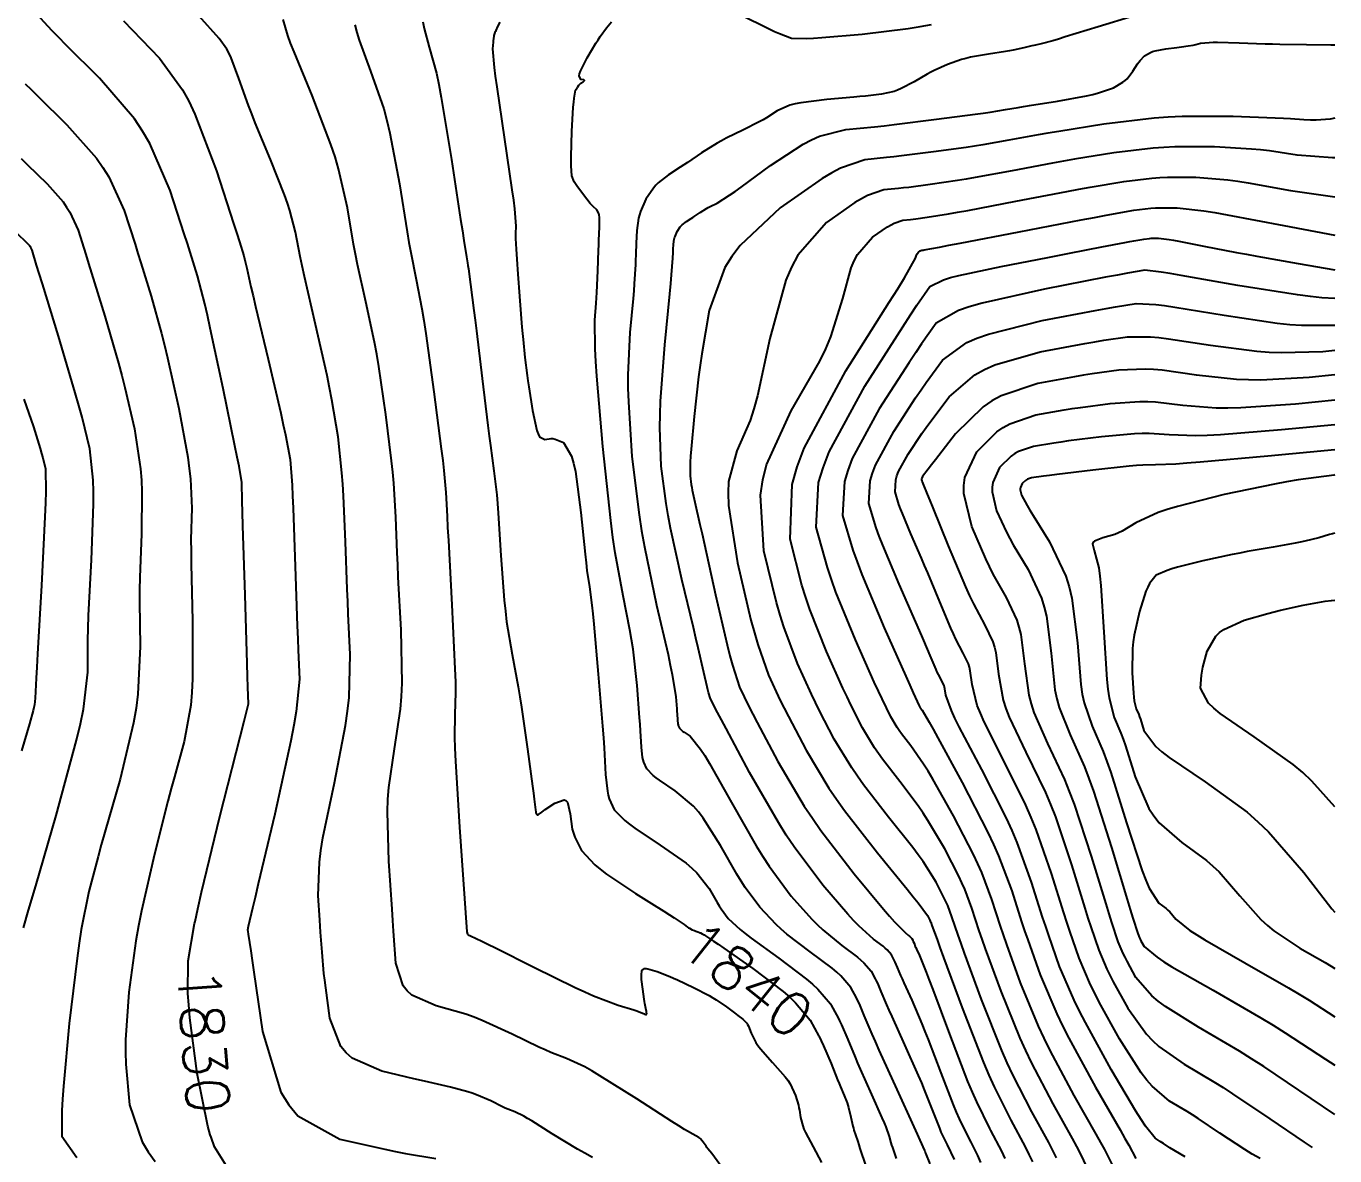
# Model space of a CAD drawing. Header units: metres. Extents: x 837476 to 838477, y 1189012 to 1191014.
# Drawn here: x 838360.2 to 838476.5, y 1190119.8 to 1190220.2 of the extents above; entities that cross this region are included whole.
import ezdxf

# ---------------------------------------------------------------- set-up
doc = ezdxf.new("R2010")
doc.units = ezdxf.units.M
doc.header["$LTSCALE"] = 0.3
doc.layers.add('COTAS 10', color=1, linetype='Continuous')
doc.layers.add('COTAS INT', color=252, linetype='Continuous')
doc.styles.get("Standard").update_dxf_attribs({"font": 'simplex.shx'})

msp = doc.modelspace()

# ---------------------------------------------------------------- linework, layer by layer
at = {"layer": 'COTAS 10'}
for points in [[(838378.129, 1190118.724), (838376.947, 1190120.625), (838376.647, 1190121.47), (838376.579, 1190121.705), (838376.359, 1190122.453), (838375.416, 1190127.155), (838374.765, 1190132.097), (838374.662, 1190133.232), (838374.591, 1190134.266), (838374.611, 1190137.155), (838375.189, 1190140.478), (838375.228, 1190140.657), (838375.469, 1190141.785), (838375.802, 1190143.259), (838377.44, 1190149.983), (838379.581, 1190158.442), (838379.971, 1190159.983), (838379.927, 1190161.478), (838379.898, 1190162.416), (838379.861, 1190163.58), (838379.667, 1190169.679), (838379.475, 1190175.824), (838379.44, 1190177.018), (838379.412, 1190177.993), (838379.377, 1190179.679), (838379.132, 1190181.112), (838378.972, 1190181.926), (838378.773, 1190182.921), (838377.723, 1190188.025), (838376.577, 1190193.382), (838376.317, 1190194.538), (838376.083, 1190195.551), (838375.446, 1190198.025), (838374.787, 1190200.128), (838374.539, 1190200.907), (838374.262, 1190201.771), (838373.025, 1190205.604), (838371.195, 1190209.807), (838370.545, 1190210.905), (838369.832, 1190211.975), (838366.74, 1190215.604), (838363.753, 1190218.573), (838363.106, 1190219.228), (838362.538, 1190219.81), (838361.137, 1190221.309)], [(838395.478, 1190220.616), (838395.577, 1190220.024), (838396.04, 1190218.367), (838396.673, 1190216.056), (838396.879, 1190215.051), (838397.1, 1190213.888), (838398.008, 1190208.367), (838398.821, 1190203.053), (838398.981, 1190202.019), (838399.112, 1190201.176), (838399.351, 1190199.71), (838399.439, 1190199.195), (838399.476, 1190198.951), (838399.517, 1190198.662), (838399.71, 1190197.253), (838400.005, 1190194.943), (838400.11, 1190194.086), (838400.226, 1190193.136), (838400.732, 1190188.924), (838401.241, 1190184.729), (838401.36, 1190183.791), (838401.469, 1190182.949), (838401.782, 1190180.716), (838402.029, 1190178.583), (838402.096, 1190177.806), (838402.163, 1190176.947), (838402.402, 1190173.17), (838402.699, 1190169.201), (838402.802, 1190168.221), (838402.916, 1190167.294), (838403.403, 1190164.374), (838403.948, 1190161.511), (838404.098, 1190160.62), (838404.247, 1190159.685), (838404.782, 1190155.952), (838405.212, 1190152.687), (838405.296, 1190152.047), (838405.363, 1190151.521), (838405.479, 1190150.579), (838405.501, 1190150.402), (838405.51, 1190150.359), (838405.52, 1190150.319), (838405.567, 1190150.196), (838405.629, 1190150.128), (838405.649, 1190150.122), (838405.67, 1190150.122), (838405.758, 1190150.167), (838406.035, 1190150.372), (838406.176, 1190150.472), (838406.344, 1190150.591), (838407.184, 1190151.176), (838408.017, 1190151.462), (838408.18, 1190151.392), (838408.315, 1190151.257), (838408.558, 1190150.23), (838408.745, 1190148.847), (838408.843, 1190148.488), (838408.961, 1190148.139), (838409.557, 1190146.963), (838410.738, 1190145.701), (838411.225, 1190145.297), (838411.781, 1190144.87), (838414.369, 1190143.133), (838415.801, 1190142.238), (838416.88, 1190141.561), (838417.388, 1190141.238), (838417.815, 1190140.964), (838418.682, 1190140.38), (838418.996, 1190140.149), (838419.075, 1190140.096), (838419.151, 1190140.05), (838419.394, 1190139.923), (838419.605, 1190139.838), (838419.66, 1190139.816), (838419.714, 1190139.796), (838419.897, 1190139.73), (838420.062, 1190139.668), (838420.104, 1190139.65), (838420.145, 1190139.632), (838420.28, 1190139.564), (838420.405, 1190139.495), (838420.473, 1190139.457), (838420.595, 1190139.391), (838421.311, 1190138.906), (838421.719, 1190138.623), (838422.218, 1190138.275), (838424.78, 1190136.481), (838427.481, 1190134.43), (838428.068, 1190133.92), (838428.586, 1190133.434), (838429.875, 1190131.888), (838430.672, 1190130.453), (838430.685, 1190130.429), (838430.879, 1190130.038), (838431.08, 1190129.615), (838431.758, 1190128.02), (838432.324, 1190126.582), (838432.455, 1190126.258), (838432.574, 1190125.966), (838432.911, 1190125.179), (838433.163, 1190124.532), (838433.228, 1190124.329), (838433.292, 1190124.116), (838433.506, 1190123.256), (838433.69, 1190122.452), (838433.734, 1190122.273), (838433.776, 1190122.112), (838433.903, 1190121.691), (838434.11, 1190121.084), (838434.202, 1190120.807), (838434.31, 1190120.483), (838434.826, 1190118.918)], [(838476.514, 1190212.058), (838476.102, 1190211.968), (838474.862, 1190211.872), (838474.593, 1190211.86), (838474.356, 1190211.855), (838473.768, 1190211.889), (838472.575, 1190211.983), (838471.957, 1190212.016), (838471.213, 1190212.052), (838467.486, 1190212.207), (838462.959, 1190212.208), (838461.711, 1190212.147), (838460.465, 1190212.059), (838455.983, 1190211.523), (838451.972, 1190210.872), (838451.023, 1190210.712), (838450.143, 1190210.561), (838447.549, 1190210.09), (838445.218, 1190209.678), (838444.505, 1190209.564), (838443.762, 1190209.45), (838440.834, 1190209.041), (838438.003, 1190208.686), (838437.321, 1190208.607), (838436.683, 1190208.536), (838434.75, 1190208.349), (838432.596, 1190207.615), (838431.82, 1190207.199), (838430.965, 1190206.691), (838427.23, 1190204.09), (838423.678, 1190200.741), (838422.939, 1190199.762), (838422.306, 1190198.761), (838420.905, 1190194.959), (838420.268, 1190191.112), (838420.118, 1190190.082), (838419.978, 1190189.067), (838419.566, 1190185.529), (838419.304, 1190182.63), (838419.26, 1190182.018), (838419.228, 1190181.488), (838419.213, 1190180.263), (838419.318, 1190179.484), (838419.362, 1190179.236), (838419.413, 1190178.974), (838419.647, 1190177.909), (838420.096, 1190175.946), (838420.282, 1190175.118), (838420.493, 1190174.165), (838421.479, 1190169.695), (838422.511, 1190165.225), (838422.752, 1190164.273), (838422.974, 1190163.443), (838423.614, 1190161.479), (838424.449, 1190159.763), (838424.793, 1190159.09), (838425.186, 1190158.332), (838427.017, 1190154.881), (838429.365, 1190150.909), (838430.085, 1190149.822), (838430.835, 1190148.741), (838433.797, 1190144.881), (838436.413, 1190141.755), (838436.944, 1190141.135), (838437.393, 1190140.623), (838438.316, 1190139.66), (838438.639, 1190139.417), (838438.708, 1190139.358), (838438.769, 1190139.302), (838438.915, 1190139.131), (838439.001, 1190138.977), (838439.023, 1190138.933), (838439.044, 1190138.887), (838439.117, 1190138.716), (838439.233, 1190138.441), (838439.282, 1190138.33), (838439.338, 1190138.203), (838439.602, 1190137.62), (838440.199, 1190136.133), (838440.466, 1190135.437), (838440.776, 1190134.619), (838442.26, 1190130.634), (838443.884, 1190126.437), (838444.282, 1190125.484), (838444.657, 1190124.621), (838445.824, 1190122.26), (838445.923, 1190122.073), (838446.887, 1190120.244), (838447.196, 1190119.599)], [(838476.514, 1190196.032), (838475.357, 1190196.074), (838474.341, 1190196.186), (838473.188, 1190196.336), (838467.894, 1190197.189), (838462.864, 1190198.065), (838461.879, 1190198.23), (838461.071, 1190198.36), (838459.624, 1190198.547), (838458.078, 1190198.267), (838457.207, 1190198.103), (838456.144, 1190197.901), (838450.707, 1190196.859), (838445.162, 1190195.61), (838444.031, 1190195.278), (838443.075, 1190194.952), (838441.083, 1190193.823), (838439.792, 1190191.992), (838439.277, 1190191.224), (838438.695, 1190190.343), (838436.027, 1190186.215), (838433.634, 1190181.801), (838433.226, 1190180.739), (838432.928, 1190179.747), (838432.769, 1190176.742), (838433.678, 1190173.656), (838434.053, 1190172.613), (838434.482, 1190171.488), (838436.476, 1190166.742), (838438.375, 1190162.469), (838438.743, 1190161.642), (838439.044, 1190160.97), (838439.561, 1190159.827), (838439.646, 1190159.686), (838439.674, 1190159.645), (838439.704, 1190159.603), (838439.827, 1190159.444), (838440.456, 1190158.358), (838440.804, 1190157.73), (838441.228, 1190156.962), (838443.39, 1190153.007), (838445.681, 1190148.565), (838446.187, 1190147.489), (838446.637, 1190146.48), (838447.799, 1190143.39), (838448.672, 1190140.629), (838448.94, 1190139.827), (838449.22, 1190139.009), (838450.327, 1190135.918), (838451.801, 1190132.44), (838452.312, 1190131.377), (838452.868, 1190130.271), (838455.249, 1190125.918), (838457.424, 1190122.129), (838457.85, 1190121.379), (838458.199, 1190120.759), (838458.826, 1190119.599)], [(838476.514, 1190184.792), (838471.789, 1190184.333), (838466.343, 1190183.906), (838465.183, 1190183.846), (838464.174, 1190183.811), (838461.789, 1190183.895), (838460.016, 1190184.02), (838459.394, 1190184.01), (838458.715, 1190183.982), (838455.787, 1190183.721), (838452.853, 1190183.358), (838452.17, 1190183.264), (838451.543, 1190183.175), (838449.743, 1190182.877), (838448.406, 1190182.42), (838448.071, 1190182.229), (838447.75, 1190182.01), (838446.717, 1190180.989), (838446.108, 1190179.669), (838446.055, 1190179.262), (838446.051, 1190178.837), (838446.456, 1190177.155), (838447.329, 1190175.258), (838447.621, 1190174.698), (838447.934, 1190174.123), (838449.248, 1190171.924), (838450.447, 1190169.387), (838450.688, 1190168.6), (838450.891, 1190167.776), (838451.294, 1190164.495), (838451.642, 1190161.241), (838451.81, 1190160.434), (838452.008, 1190159.668), (838452.983, 1190157.242), (838454.262, 1190154.394), (838454.653, 1190153.363), (838455.059, 1190152.226), (838456.661, 1190147.242), (838458.056, 1190142.616), (838458.333, 1190141.704), (838458.562, 1190140.953), (838458.995, 1190139.576), (838459.158, 1190139.196), (838459.218, 1190139.074), (838459.284, 1190138.944), (838459.576, 1190138.416), (838460.716, 1190137.47), (838461.318, 1190137.078), (838462.043, 1190136.629), (838465.696, 1190134.536), (838469.943, 1190132.097), (838471.044, 1190131.431), (838472.112, 1190130.768), (838475.696, 1190128.403), (838476.514, 1190127.894)]]:
    msp.add_lwpolyline(points, dxfattribs=at)
at = {"layer": 'COTAS INT'}
for points in [[(838410.533, 1190119.687), (838409.861, 1190120.049), (838409.206, 1190120.415), (838406.969, 1190121.777), (838405.159, 1190122.925), (838404.773, 1190123.156), (838404.436, 1190123.351), (838403.632, 1190123.741), (838403.014, 1190123.977), (838402.794, 1190124.074), (838402.553, 1190124.184), (838401.509, 1190124.698), (838400.241, 1190125.254), (838399.859, 1190125.392), (838399.464, 1190125.523), (838397.927, 1190125.937), (838396.002, 1190126.376), (838395.362, 1190126.522), (838394.676, 1190126.68), (838391.812, 1190127.34), (838389.18, 1190128.509), (838388.64, 1190128.988), (838388.182, 1190129.533), (838387.209, 1190132.062), (838386.835, 1190134.766), (838386.754, 1190135.422), (838386.682, 1190136.037), (838386.507, 1190137.925), (838386.385, 1190139.688), (838386.347, 1190140.225), (838386.309, 1190140.783), (838386.156, 1190142.974), (838386.279, 1190145.925), (838386.414, 1190146.961), (838386.593, 1190148.093), (838387.603, 1190152.974), (838388.608, 1190158.072), (838388.783, 1190159.34), (838388.913, 1190160.546), (838389.013, 1190164.385), (838388.833, 1190168.007), (838388.787, 1190169.077), (838388.743, 1190170.176), (838388.598, 1190174.385), (838388.413, 1190178.491), (838388.345, 1190179.525), (838388.268, 1190180.515), (838387.929, 1190183.716), (838387.386, 1190187.02), (838387.181, 1190188.074), (838386.953, 1190189.189), (838385.932, 1190193.716), (838384.941, 1190197.969), (838384.733, 1190198.91), (838384.552, 1190199.748), (838384.138, 1190201.923), (838383.659, 1190203.826), (838383.438, 1190204.494), (838383.178, 1190205.222), (838381.923, 1190208.362), (838380.578, 1190211.618), (838380.263, 1190212.421), (838379.972, 1190213.181), (838379.128, 1190215.567), (838378.443, 1190217.394), (838378.252, 1190217.801), (838378.061, 1190218.166), (838377.369, 1190219.128), (838375.547, 1190221.132)], [(838458.584, 1190221.113), (838455.476, 1190220.174), (838452.544, 1190219.26), (838451.948, 1190219.079), (838451.446, 1190218.929), (838450.414, 1190218.647), (838449.924, 1190218.545), (838449.764, 1190218.509), (838449.593, 1190218.469), (838448.89, 1190218.296), (838447.935, 1190218.091), (838447.606, 1190218.032), (838447.249, 1190217.971), (838445.729, 1190217.74), (838444.133, 1190217.454), (838443.73, 1190217.358), (838443.342, 1190217.255), (838442.079, 1190216.822), (838440.922, 1190216.294), (838440.602, 1190216.131), (838440.281, 1190215.96), (838439.119, 1190215.283), (838437.969, 1190214.671), (838437.655, 1190214.542), (838437.343, 1190214.43), (838436.231, 1190214.173), (838434.818, 1190214.014), (838434.316, 1190213.965), (838433.766, 1190213.914), (838431.379, 1190213.71), (838429.056, 1190213.42), (838428.546, 1190213.314), (838428.094, 1190213.198), (838426.945, 1190212.687), (838426.016, 1190212.077), (838425.703, 1190211.898), (838425.366, 1190211.716), (838423.949, 1190211.022), (838422.423, 1190210.266), (838422.017, 1190210.044), (838421.619, 1190209.817), (838420.241, 1190208.953), (838418.979, 1190208.11), (838418.654, 1190207.895), (838418.34, 1190207.69), (838417.293, 1190207.017), (838416.391, 1190206.307), (838416.168, 1190206.078), (838415.957, 1190205.835), (838415.291, 1190204.838), (838414.807, 1190203.75), (838414.71, 1190203.449), (838414.63, 1190203.148), (838414.474, 1190202.063), (838414.425, 1190200.94), (838414.412, 1190200.616), (838414.4, 1190200.285), (838414.356, 1190199.04), (838414.256, 1190197.334), (838414.207, 1190196.713), (838414.15, 1190196.026), (838413.868, 1190193.008), (838413.689, 1190189.226), (838413.696, 1190188.057), (838413.729, 1190186.836), (838414.051, 1190181.988), (838414.682, 1190176.802), (838414.908, 1190175.368), (838415.157, 1190173.935), (838416.244, 1190168.765), (838417.256, 1190164.372), (838417.458, 1190163.428), (838417.626, 1190162.602), (838417.951, 1190160.604), (838418.036, 1190159.544), (838418.053, 1190159.309), (838418.068, 1190159.1), (838418.1, 1190158.557), (838418.135, 1190158.219), (838418.152, 1190158.138), (838418.172, 1190158.064), (838418.272, 1190157.842), (838418.489, 1190157.62), (838418.584, 1190157.544), (838418.693, 1190157.463), (838419.213, 1190157.118), (838420.154, 1190155.98), (838420.529, 1190155.398), (838420.954, 1190154.701), (838422.903, 1190151.218), (838425.099, 1190147.364), (838425.68, 1190146.433), (838426.249, 1190145.561), (838428.206, 1190142.903), (838430.039, 1190140.849), (838430.53, 1190140.357), (838431.014, 1190139.9), (838432.705, 1190138.527), (838434.103, 1190137.473), (838434.403, 1190137.217), (838434.666, 1190136.976), (838435.299, 1190136.234), (838435.669, 1190135.568), (838435.765, 1190135.375), (838435.859, 1190135.178), (838436.173, 1190134.438), (838436.676, 1190133.244), (838436.889, 1190132.761), (838437.132, 1190132.213), (838438.276, 1190129.685), (838439.484, 1190126.975), (838439.768, 1190126.313), (838440.031, 1190125.689), (838440.797, 1190123.751), (838441.37, 1190122.271), (838441.51, 1190121.935), (838441.643, 1190121.63), (838442.055, 1190120.797), (838442.672, 1190119.491)], [(838423.718, 1190221.229), (838426.181, 1190220.008), (838426.704, 1190219.763), (838427.159, 1190219.558), (838428.229, 1190219.154), (838429.571, 1190219.124), (838430.197, 1190219.154), (838430.933, 1190219.202), (838434.512, 1190219.517), (838438.598, 1190220.019), (838439.655, 1190220.185), (838440.68, 1190220.363)], [(838368.875, 1190220.691), (838369.65, 1190219.853), (838372.055, 1190217.366), (838374.107, 1190214.577), (838374.659, 1190213.548), (838375.205, 1190212.409), (838377.121, 1190207.366), (838378.634, 1190202.698), (838378.927, 1190201.794), (838379.165, 1190201.06), (838379.567, 1190199.812), (838379.632, 1190199.556), (838379.657, 1190199.446), (838379.685, 1190199.32), (838379.812, 1190198.724), (838380.194, 1190197.054), (838380.383, 1190196.251), (838380.607, 1190195.299), (838381.718, 1190190.63), (838382.836, 1190185.836), (838383.064, 1190184.805), (838383.258, 1190183.904), (838383.666, 1190181.718), (838383.847, 1190179.438), (838383.898, 1190178.476), (838383.949, 1190177.371), (838384.135, 1190172.187), (838384.304, 1190166.931), (838384.344, 1190165.78), (838384.382, 1190164.762), (838384.495, 1190162.187), (838384.218, 1190159.306), (838384.01, 1190158.096), (838383.744, 1190156.706), (838382.309, 1190150.197), (838380.847, 1190143.993), (838380.565, 1190142.796), (838380.336, 1190141.824), (838379.95, 1190140.197), (838379.918, 1190140.064), (838379.911, 1190140.035), (838379.906, 1190140.01), (838379.894, 1190139.944), (838379.899, 1190139.854), (838379.904, 1190139.812), (838379.91, 1190139.763), (838379.944, 1190139.528), (838380.167, 1190138.031), (838380.292, 1190137.187), (838380.445, 1190136.157), (838381.224, 1190130.887), (838382.86, 1190125.472), (838383.552, 1190124.351), (838384.349, 1190123.394), (838388.09, 1190121.304), (838392.087, 1190120.418), (838393.044, 1190120.221), (838393.938, 1190120.045), (838396.625, 1190119.582)], [(838421.867, 1190119.06), (838421.14, 1190120.029), (838420.801, 1190120.457), (838420.716, 1190120.568), (838420.636, 1190120.676), (838420.381, 1190121.039), (838420.14, 1190121.333), (838420.069, 1190121.397), (838419.995, 1190121.454), (838419.713, 1190121.595), (838418.73, 1190122.156), (838418.215, 1190122.477), (838417.595, 1190122.869), (838414.477, 1190124.883), (838411.204, 1190126.944), (838410.486, 1190127.366), (838409.849, 1190127.723), (838408.229, 1190128.476), (838406.829, 1190129.011), (838406.331, 1190129.231), (838405.786, 1190129.481), (838403.419, 1190130.644), (838400.75, 1190131.859), (838400.014, 1190132.142), (838399.28, 1190132.402), (838396.638, 1190133.149), (838394.489, 1190134.096), (838394.064, 1190134.482), (838393.714, 1190134.921), (838393.067, 1190136.955), (838392.87, 1190139.794), (838392.805, 1190140.741), (838392.734, 1190141.758), (838392.438, 1190146.009), (838392.318, 1190150.406), (838392.358, 1190151.514), (838392.43, 1190152.574), (838392.958, 1190156.009), (838393.494, 1190159.532), (838393.571, 1190160.648), (838393.618, 1190161.825), (838393.531, 1190166.582), (838393.284, 1190171.252), (838393.23, 1190172.374), (838393.182, 1190173.421), (838393.06, 1190176.582), (838392.877, 1190179.611), (838392.791, 1190180.574), (838392.689, 1190181.591), (838392.192, 1190185.714), (838391.554, 1190189.97), (838391.364, 1190191.071), (838391.167, 1190192.139), (838390.405, 1190195.714), (838389.665, 1190199.038), (838389.482, 1190199.946), (838389.309, 1190200.85), (838388.761, 1190204.071), (838387.984, 1190207.544), (838387.666, 1190208.606), (838387.302, 1190209.712), (838385.618, 1190214.071), (838384.023, 1190217.932), (838383.716, 1190218.724), (838383.468, 1190219.397), (838383.061, 1190220.826)], [(838389.43, 1190220.331), (838389.597, 1190219.67), (838389.8, 1190218.978), (838390.829, 1190216.219), (838391.988, 1190212.884), (838392.273, 1190211.829), (838392.542, 1190210.716), (838393.385, 1190206.219), (838394.065, 1190201.951), (838394.232, 1190200.983), (838394.389, 1190200.107), (838394.878, 1190197.712), (838395.38, 1190195.089), (838395.546, 1190194.068), (838395.722, 1190192.92), (838396.455, 1190187.712), (838397.11, 1190182.668), (838397.238, 1190181.623), (838397.342, 1190180.731), (838397.523, 1190178.78), (838397.622, 1190176.666), (838397.673, 1190175.67), (838397.736, 1190174.497), (838398.049, 1190168.78), (838398.323, 1190163.104), (838398.36, 1190161.956), (838398.38, 1190160.992), (838398.313, 1190159.044), (838398.268, 1190157.055), (838398.302, 1190156.066), (838398.356, 1190154.887), (838398.719, 1190149.044), (838399.37, 1190139.723), (838399.429, 1190139.538), (838399.46, 1190139.498), (838399.499, 1190139.463), (838399.694, 1190139.377), (838400.704, 1190138.917), (838401.256, 1190138.646), (838401.926, 1190138.313), (838405.329, 1190136.591), (838409.018, 1190134.778), (838409.868, 1190134.388), (838410.643, 1190134.045), (838412.825, 1190133.212), (838414.205, 1190132.786), (838414.475, 1190132.7), (838414.696, 1190132.629), (838415.088, 1190132.488), (838415.162, 1190132.444), (838415.182, 1190132.434), (838415.202, 1190132.425), (838415.275, 1190132.397), (838415.332, 1190132.391), (838415.343, 1190132.396), (838415.352, 1190132.403), (838415.363, 1190132.449), (838415.348, 1190132.561), (838415.34, 1190132.609), (838415.329, 1190132.664), (838415.275, 1190132.925), (838415.194, 1190133.374), (838415.166, 1190133.548), (838415.136, 1190133.743), (838415.01, 1190134.626), (838414.909, 1190135.505), (838414.896, 1190135.698), (838414.889, 1190135.869), (838414.915, 1190136.304), (838415.168, 1190136.468), (838415.303, 1190136.468), (838415.467, 1190136.449), (838416.296, 1190136.215), (838417.409, 1190135.776), (838417.752, 1190135.628), (838418.111, 1190135.467), (838419.532, 1190134.789), (838420.907, 1190134.066), (838421.235, 1190133.877), (838421.541, 1190133.693), (838422.458, 1190133.071), (838423.15, 1190132.544), (838423.314, 1190132.419), (838423.465, 1190132.305), (838423.913, 1190131.97), (838424.25, 1190131.615), (838424.331, 1190131.487), (838424.408, 1190131.346), (838424.642, 1190130.734), (838425.057, 1190129.911), (838425.248, 1190129.638), (838425.472, 1190129.346), (838426.554, 1190128.128), (838427.655, 1190126.86), (838427.891, 1190126.536), (838428.097, 1190126.224), (838428.592, 1190125.194), (838428.842, 1190124.313), (838428.893, 1190124.095), (838428.936, 1190123.888), (838429.027, 1190123.233), (838429.224, 1190122.476), (838429.334, 1190122.206), (838429.468, 1190121.908), (838430.152, 1190120.611), (838430.896, 1190119.224)], [(838402.32, 1190220.587), (838402.113, 1190220.189), (838401.947, 1190219.844), (838401.91, 1190219.757), (838401.877, 1190219.674), (838401.79, 1190219.407), (838401.733, 1190219.075), (838401.72, 1190218.952), (838401.706, 1190218.815), (838401.665, 1190218.206), (838401.804, 1190216.561), (838401.904, 1190215.77), (838402.031, 1190214.834), (838403.388, 1190205.677), (838403.513, 1190204.758), (838403.61, 1190203.988), (838403.732, 1190202.452), (838403.701, 1190201.796), (838403.702, 1190201.582), (838403.707, 1190201.353), (838403.756, 1190200.406), (838403.853, 1190199.069), (838403.887, 1190198.594), (838404.089, 1190195.814), (838404.271, 1190193.484), (838404.32, 1190192.919), (838404.368, 1190192.389), (838404.538, 1190190.761), (838404.741, 1190189.189), (838404.811, 1190188.694), (838404.885, 1190188.173), (838405.202, 1190186.074), (838405.585, 1190184.296), (838405.701, 1190183.977), (838405.822, 1190183.733), (838406.295, 1190183.478), (838406.857, 1190183.582), (838407.033, 1190183.564), (838407.218, 1190183.527), (838407.962, 1190183.222), (838408.689, 1190182.002), (838408.863, 1190181.387), (838409.026, 1190180.653), (838409.515, 1190176.999), (838409.882, 1190173.288), (838409.967, 1190172.517), (838410.045, 1190171.857), (838410.266, 1190170.4), (838410.495, 1190168.764), (838410.577, 1190167.992), (838410.667, 1190167.08), (838411.062, 1190162.634), (838411.434, 1190158.01), (838411.51, 1190156.986), (838411.575, 1190156.074), (838411.712, 1190153.707), (838411.865, 1190152.231), (838411.939, 1190151.88), (838412.027, 1190151.555), (838412.462, 1190150.589), (838413.411, 1190149.618), (838413.824, 1190149.289), (838414.301, 1190148.934), (838416.567, 1190147.432), (838418.871, 1190145.823), (838419.373, 1190145.4), (838419.816, 1190144.987), (838420.925, 1190143.574), (838421.625, 1190142.346), (838421.81, 1190142.049), (838421.991, 1190141.772), (838422.614, 1190140.925), (838423.665, 1190139.943), (838424.116, 1190139.58), (838424.636, 1190139.177), (838427.093, 1190137.394), (838429.567, 1190135.53), (838430.098, 1190135.076), (838430.562, 1190134.65), (838431.683, 1190133.337), (838431.745, 1190133.227), (838432.223, 1190132.367), (838432.338, 1190132.158), (838432.508, 1190131.817), (838432.673, 1190131.469), (838433.23, 1190130.159), (838433.873, 1190128.587), (838434.093, 1190128.074), (838434.331, 1190127.528), (838435.342, 1190125.274), (838436.268, 1190123.198), (838436.454, 1190122.764), (838436.608, 1190122.391), (838436.906, 1190121.551), (838437.061, 1190120.982), (838437.125, 1190120.779), (838437.198, 1190120.557), (838437.535, 1190119.592)], [(838440.565, 1190119.114), (838440.17, 1190120.066), (838440.136, 1190120.135), (838440.125, 1190120.16), (838440.113, 1190120.187), (838440.066, 1190120.31), (838439.658, 1190121.224), (838439.42, 1190121.751), (838439.127, 1190122.396), (838437.613, 1190125.717), (838436.029, 1190129.218), (838435.692, 1190129.977), (838435.398, 1190130.645), (838434.701, 1190132.298), (838434.266, 1190133.324), (838434.136, 1190133.596), (838434.003, 1190133.863), (838433.491, 1190134.785), (838432.614, 1190135.813), (838432.25, 1190136.147), (838431.835, 1190136.502), (838429.899, 1190137.96), (838427.825, 1190139.538), (838427.323, 1190139.969), (838426.852, 1190140.396), (838425.41, 1190141.914), (838424.12, 1190143.666), (838423.745, 1190144.241), (838423.362, 1190144.855), (838421.914, 1190147.396), (838420.385, 1190149.844), (838419.951, 1190150.399), (838419.512, 1190150.902), (838417.89, 1190152.275), (838416.497, 1190153.198), (838416.204, 1190153.416), (838415.95, 1190153.619), (838415.367, 1190154.216), (838415.1, 1190154.809), (838415.045, 1190155.009), (838415, 1190155.225), (838414.906, 1190156.132), (838414.822, 1190157.587), (838414.782, 1190158.148), (838414.735, 1190158.777), (838414.506, 1190161.619), (838414.147, 1190164.841), (838414.018, 1190165.71), (838413.875, 1190166.568), (838413.255, 1190169.583), (838412.553, 1190173.411), (838412.359, 1190174.782), (838412.166, 1190176.288), (838411.47, 1190182.851), (838410.939, 1190189.105), (838410.849, 1190190.417), (838410.785, 1190191.546), (838410.758, 1190194.108), (838410.88, 1190195.613), (838410.91, 1190196.077), (838410.937, 1190196.56), (838411.017, 1190198.472), (838411.079, 1190200.318), (838411.095, 1190200.759), (838411.111, 1190201.17), (838411.163, 1190202.402), (838411.155, 1190203.26), (838411.134, 1190203.436), (838411.104, 1190203.585), (838410.924, 1190203.899), (838410.598, 1190204.186), (838410.476, 1190204.318), (838410.34, 1190204.472), (838409.732, 1190205.218), (838409.151, 1190206.023), (838409.031, 1190206.215), (838408.929, 1190206.394), (838408.71, 1190206.926), (838408.65, 1190207.8), (838408.647, 1190208.194), (838408.651, 1190208.654), (838408.719, 1190210.864), (838408.836, 1190213.031), (838408.871, 1190213.465), (838408.907, 1190213.826), (838409.047, 1190214.528), (838409.18, 1190214.736), (838409.212, 1190214.786), (838409.242, 1190214.832), (838409.331, 1190214.971), (838409.436, 1190215.09), (838409.476, 1190215.124), (838409.52, 1190215.159), (838409.721, 1190215.288), (838409.829, 1190215.401), (838409.815, 1190215.425), (838409.782, 1190215.445), (838409.507, 1190215.494), (838409.351, 1190215.806), (838409.394, 1190215.993), (838409.475, 1190216.223), (838410.076, 1190217.416), (838410.853, 1190218.721), (838411.045, 1190219.022), (838411.227, 1190219.297), (838411.798, 1190220.073), (838412.244, 1190220.603)], [(838445.065, 1190119.244), (838444.78, 1190119.868), (838444.192, 1190121.032), (838443.94, 1190121.529), (838443.15, 1190123.126), (838442.896, 1190123.709), (838442.627, 1190124.354), (838441.529, 1190127.193), (838440.403, 1190130.154), (838440.117, 1190130.875), (838439.842, 1190131.554), (838438.939, 1190133.652), (838438.235, 1190135.208), (838438.085, 1190135.545), (838437.955, 1190135.842), (838437.645, 1190136.577), (838437.451, 1190137.033), (838437.394, 1190137.154), (838437.335, 1190137.272), (838437.107, 1190137.682), (838436.717, 1190138.139), (838436.556, 1190138.287), (838436.371, 1190138.445), (838435.511, 1190139.093), (838434.204, 1190140.261), (838433.737, 1190140.746), (838433.226, 1190141.302), (838431.001, 1190143.892), (838428.473, 1190147.28), (838427.769, 1190148.338), (838427.065, 1190149.449), (838424.508, 1190153.892), (838422.415, 1190157.804), (838422.003, 1190158.58), (838421.663, 1190159.221), (838421.042, 1190160.426), (838420.857, 1190160.993), (838420.793, 1190161.232), (838420.724, 1190161.506), (838420.426, 1190162.795), (838419.926, 1190164.987), (838419.729, 1190165.831), (838419.507, 1190166.778), (838418.491, 1190171.055), (838417.487, 1190175.61), (838417.272, 1190176.732), (838417.084, 1190177.793), (838416.632, 1190181.126), (838416.518, 1190184.567), (838416.544, 1190185.698), (838416.593, 1190186.905), (838416.978, 1190191.908), (838417.42, 1190196.439), (838417.505, 1190197.349), (838417.575, 1190198.109), (838417.696, 1190199.608), (838417.713, 1190200.116), (838417.719, 1190200.251), (838417.724, 1190200.384), (838417.744, 1190200.842), (838417.807, 1190201.285), (838417.84, 1190201.408), (838417.88, 1190201.531), (838418.077, 1190201.975), (838418.349, 1190202.382), (838418.436, 1190202.481), (838418.527, 1190202.575), (838418.895, 1190202.865), (838419.322, 1190203.14), (838419.451, 1190203.224), (838419.583, 1190203.311), (838420.098, 1190203.656), (838420.661, 1190204.008), (838420.824, 1190204.101), (838420.989, 1190204.191), (838421.612, 1190204.5), (838422.732, 1190205.191), (838423.21, 1190205.523), (838423.761, 1190205.916), (838426.361, 1190207.84), (838429.261, 1190209.742), (838430.001, 1190210.12), (838430.715, 1190210.433), (838433.064, 1190211.029), (838435.618, 1190211.276), (838436.461, 1190211.37), (838437.361, 1190211.475), (838441.102, 1190211.943), (838444.552, 1190212.403), (838445.269, 1190212.502), (838445.884, 1190212.589), (838447.245, 1190212.802), (838448.374, 1190213), (838448.843, 1190213.078), (838449.38, 1190213.167), (838451.881, 1190213.568), (838454.432, 1190214.031), (838455, 1190214.158), (838455.508, 1190214.284), (838456.842, 1190214.733), (838457.681, 1190215.232), (838457.876, 1190215.39), (838458.056, 1190215.556), (838458.57, 1190216.226), (838458.977, 1190216.876), (838459.088, 1190217.03), (838459.2, 1190217.173), (838459.597, 1190217.592), (838460.128, 1190217.896), (838460.323, 1190217.965), (838460.539, 1190218.028), (838461.495, 1190218.202), (838462.462, 1190218.321), (838462.686, 1190218.35), (838462.89, 1190218.377), (838463.467, 1190218.46), (838463.911, 1190218.54), (838464.031, 1190218.565), (838464.15, 1190218.593), (838464.568, 1190218.703), (838465.347, 1190218.783), (838465.693, 1190218.791), (838466.095, 1190218.792), (838468.019, 1190218.746), (838470.33, 1190218.667), (838470.976, 1190218.648), (838471.626, 1190218.631), (838473.994, 1190218.579), (838476.168, 1190218.566), (838476.514, 1190218.571)], [(838360.135, 1190215.091), (838360.654, 1190214.587), (838361.234, 1190214.022), (838363.841, 1190211.464), (838366.452, 1190208.493), (838367.034, 1190207.668), (838367.555, 1190206.841), (838368.929, 1190203.841), (838369.89, 1190200.845), (838370.151, 1190200.02), (838370.41, 1190199.196), (838371.325, 1190196.238), (838372.249, 1190192.912), (838372.513, 1190191.857), (838372.78, 1190190.743), (838373.776, 1190186.238), (838374.571, 1190181.908), (838374.712, 1190180.906), (838374.82, 1190179.989), (838374.923, 1190177.385), (838374.863, 1190174.606), (838374.868, 1190173.578), (838374.881, 1190172.438), (838375.007, 1190167.385), (838375.005, 1190162.219), (838374.939, 1190161.007), (838374.845, 1190159.89), (838374.266, 1190156.644), (838373.393, 1190153.512), (838373.113, 1190152.467), (838372.816, 1190151.344), (838371.607, 1190146.644), (838370.456, 1190141.596), (838370.196, 1190140.252), (838369.962, 1190138.933), (838369.328, 1190134.365), (838369.055, 1190130.147), (838369.049, 1190129.048), (838369.072, 1190127.979), (838369.406, 1190124.365), (838370.533, 1190121.058), (838371.058, 1190120.182), (838371.674, 1190119.322)], [(838476.514, 1190208.532), (838476.31, 1190208.53), (838473.173, 1190208.76), (838470.697, 1190209.144), (838469.92, 1190209.229), (838469.104, 1190209.305), (838465.827, 1190209.5), (838462.303, 1190209.501), (838461.331, 1190209.454), (838460.362, 1190209.386), (838456.874, 1190208.968), (838453.375, 1190208.388), (838452.399, 1190208.218), (838451.419, 1190208.044), (838447.853, 1190207.378), (838444.553, 1190206.766), (838443.741, 1190206.625), (838442.973, 1190206.497), (838440.566, 1190206.138), (838438.644, 1190205.898), (838438.181, 1190205.844), (838437.748, 1190205.796), (838436.435, 1190205.669), (838434.973, 1190205.17), (838434.446, 1190204.888), (838433.866, 1190204.543), (838431.33, 1190202.777), (838428.805, 1190199.874), (838428.232, 1190198.812), (838427.714, 1190197.64), (838426.298, 1190192.473), (838425.204, 1190187.354), (838424.889, 1190186.21), (838424.569, 1190185.185), (838423.365, 1190182.473), (838422.621, 1190179.77), (838422.589, 1190178.751), (838422.634, 1190177.615), (838423.424, 1190172.532), (838424.629, 1190167.44), (838424.934, 1190166.297), (838425.228, 1190165.271), (838426.187, 1190162.532), (838427.234, 1190160.304), (838427.583, 1190159.601), (838427.958, 1190158.859), (838429.525, 1190155.87), (838431.554, 1190152.503), (838432.219, 1190151.524), (838432.93, 1190150.525), (838435.87, 1190146.745), (838438.519, 1190143.511), (838439.045, 1190142.856), (838439.481, 1190142.305), (838440.308, 1190141.182), (838440.516, 1190140.779), (838440.562, 1190140.681), (838440.603, 1190140.589), (838440.709, 1190140.308), (838441.165, 1190139.04), (838441.426, 1190138.325), (838441.747, 1190137.453), (838443.393, 1190132.992), (838445.289, 1190128.119), (838445.767, 1190126.988), (838446.225, 1190125.951), (838447.65, 1190123.112), (838447.709, 1190122.992), (838448.994, 1190120.621), (838449.327, 1190119.955), (838449.649, 1190119.285)], [(838359.762, 1190208.451), (838360.305, 1190207.93), (838362.079, 1190206.205), (838363.492, 1190204.597), (838363.807, 1190204.15), (838364.089, 1190203.703), (838364.833, 1190202.079), (838365.518, 1190199.919), (838365.763, 1190199.132), (838366.032, 1190198.264), (838367.204, 1190194.45), (838368.415, 1190190.273), (838368.709, 1190189.176), (838368.984, 1190188.104), (838369.828, 1190184.45), (838370.369, 1190180.895), (838370.452, 1190179.886), (838370.508, 1190178.865), (838370.47, 1190175.092), (838370.314, 1190171.22), (838370.296, 1190170.138), (838370.288, 1190169.051), (838370.346, 1190165.092), (838370.15, 1190160.858), (838369.981, 1190159.599), (838369.762, 1190158.303), (838368.56, 1190153.306), (838367.204, 1190148.582), (838366.889, 1190147.458), (838366.6, 1190146.414), (838365.774, 1190143.306), (838365.11, 1190139.932), (838364.924, 1190138.72), (838364.735, 1190137.388), (838364.045, 1190131.576), (838363.52, 1190126.029), (838363.436, 1190124.864), (838363.379, 1190123.86), (838363.396, 1190121.576), (838364.708, 1190119.663)], [(838451.786, 1190119.654), (838451.457, 1190120.311), (838451.102, 1190120.998), (838449.594, 1190123.723), (838447.886, 1190127.031), (838447.404, 1190128.085), (838446.917, 1190129.199), (838445.126, 1190133.723), (838443.615, 1190137.842), (838443.305, 1190138.701), (838443.041, 1190139.437), (838442.481, 1190141.079), (838442.112, 1190142.062), (838441.969, 1190142.383), (838441.808, 1190142.725), (838441.079, 1190144.139), (838439.918, 1190145.969), (838439.485, 1190146.575), (838439.003, 1190147.223), (838436.86, 1190149.92), (838434.623, 1190152.794), (838434.083, 1190153.554), (838433.577, 1190154.299), (838432.034, 1190156.86), (838430.729, 1190159.387), (838430.373, 1190160.111), (838430.019, 1190160.845), (838428.759, 1190163.584), (838427.541, 1190166.825), (838427.214, 1190167.876), (838426.891, 1190168.994), (838425.76, 1190173.584), (838425.464, 1190178.55), (838425.668, 1190179.904), (838425.995, 1190181.249), (838428.208, 1190186.032), (838430.746, 1190190.44), (838431.278, 1190191.548), (838431.737, 1190192.608), (838432.777, 1190196.032), (838433.523, 1190198.756), (838433.796, 1190199.374), (838434.098, 1190199.933), (838435.429, 1190201.464), (838436.766, 1190202.395), (838437.072, 1190202.577), (838437.35, 1190202.726), (838438.121, 1190202.988), (838438.813, 1190203.055), (838439.041, 1190203.081), (838439.285, 1190203.109), (838440.299, 1190203.236), (838442.183, 1190203.544), (838442.976, 1190203.687), (838443.887, 1190203.854), (838448.157, 1190204.666), (838452.696, 1190205.526), (838453.775, 1190205.724), (838454.779, 1190205.905), (838457.764, 1190206.413), (838460.259, 1190206.712), (838460.952, 1190206.76), (838461.647, 1190206.794), (838464.167, 1190206.794), (838466.994, 1190206.557), (838467.883, 1190206.441), (838468.818, 1190206.304), (838472.578, 1190205.63), (838476.514, 1190205.061)], [(838454.777, 1190118.214), (838453.924, 1190120.022), (838453.588, 1190120.667), (838453.209, 1190121.375), (838451.479, 1190124.455), (838449.547, 1190128.111), (838449.04, 1190129.183), (838448.545, 1190130.28), (838446.86, 1190134.455), (838445.483, 1190138.231), (838445.183, 1190139.076), (838444.918, 1190139.834), (838444.254, 1190141.849), (838443.62, 1190143.534), (838443.375, 1190144.085), (838443.099, 1190144.672), (838441.849, 1190147.095), (838440.355, 1190149.633), (838439.924, 1190150.293), (838439.487, 1190150.934), (838437.849, 1190153.095), (838436.317, 1190155.064), (838435.947, 1190155.584), (838435.6, 1190156.095), (838434.543, 1190157.849), (838433.501, 1190159.915), (838433.163, 1190160.621), (838432.804, 1190161.387), (838431.331, 1190164.637), (838429.855, 1190168.38), (838429.494, 1190169.455), (838429.153, 1190170.548), (838428.096, 1190174.637), (838428.295, 1190179.485), (838428.746, 1190181.057), (838429.369, 1190182.728), (838433.05, 1190189.591), (838436.923, 1190195.694), (838437.667, 1190196.886), (838438.269, 1190197.862), (838439.255, 1190199.591), (838439.332, 1190199.872), (838439.36, 1190199.935), (838439.391, 1190199.993), (838439.529, 1190200.151), (838439.666, 1190200.247), (838439.698, 1190200.266), (838439.727, 1190200.281), (838439.806, 1190200.308), (838439.878, 1190200.315), (838439.901, 1190200.318), (838439.926, 1190200.321), (838440.031, 1190200.334), (838441.394, 1190200.591), (838442.212, 1190200.748), (838443.222, 1190200.943), (838448.462, 1190201.954), (838453.972, 1190203.009), (838455.152, 1190203.23), (838456.182, 1190203.422), (838458.655, 1190203.858), (838460.156, 1190204.038), (838460.573, 1190204.067), (838460.991, 1190204.087), (838462.507, 1190204.087), (838464.885, 1190203.809), (838465.846, 1190203.654), (838466.94, 1190203.465), (838471.983, 1190202.501), (838476.514, 1190201.637)], [(838359.975, 1190140.081), (838360.433, 1190141.653), (838361.065, 1190143.822), (838362.888, 1190150.081), (838364.693, 1190156.757), (838365.031, 1190158.22), (838365.299, 1190159.515), (838365.686, 1190162.798), (838365.694, 1190165.665), (838365.724, 1190166.697), (838365.766, 1190167.833), (838366.016, 1190172.798), (838366.196, 1190177.742), (838366.193, 1190178.865), (838366.166, 1190179.882), (838365.881, 1190182.663), (838365.188, 1190185.465), (838364.904, 1190186.495), (838364.581, 1190187.634), (838363.083, 1190192.663), (838361.655, 1190197.333), (838361.375, 1190198.245), (838361.146, 1190198.992), (838360.737, 1190200.317), (838360.624, 1190200.565), (838360.581, 1190200.633), (838360.533, 1190200.701), (838360.317, 1190200.947), (838359.376, 1190201.839)], [(838456.801, 1190118.906), (838456.062, 1190120.39), (838455.719, 1190121.023), (838455.316, 1190121.752), (838453.364, 1190125.187), (838451.207, 1190129.191), (838450.676, 1190130.28), (838450.173, 1190131.36), (838448.593, 1190135.187), (838447.352, 1190138.62), (838447.062, 1190139.451), (838446.795, 1190140.232), (838446.026, 1190142.619), (838445.129, 1190145.007), (838444.781, 1190145.787), (838444.39, 1190146.619), (838442.619, 1190150.051), (838440.791, 1190153.298), (838440.364, 1190154.012), (838439.971, 1190154.646), (838438.838, 1190156.269), (838438.01, 1190157.333), (838437.81, 1190157.615), (838437.623, 1190157.89), (838437.052, 1190158.838), (838436.272, 1190160.442), (838435.953, 1190161.132), (838435.59, 1190161.928), (838433.904, 1190165.689), (838432.168, 1190169.934), (838431.774, 1190171.034), (838431.416, 1190172.102), (838430.433, 1190175.689), (838430.643, 1190179.665), (838431.037, 1190180.978), (838431.578, 1190182.383), (838434.743, 1190188.223), (838438.132, 1190193.502), (838438.813, 1190194.554), (838439.382, 1190195.427), (838440.508, 1190197.1), (838441.724, 1190197.684), (838442.349, 1190197.871), (838443.099, 1190198.069), (838446.853, 1190198.877), (838451.004, 1190199.676), (838452.943, 1190200.05), (838455.794, 1190200.6), (838457.85, 1190200.994), (838458.285, 1190201.076), (838458.663, 1190201.147), (838459.546, 1190201.303), (838460.053, 1190201.364), (838460.193, 1190201.374), (838460.335, 1190201.38), (838460.847, 1190201.38), (838461.778, 1190201.261), (838462.183, 1190201.192), (838462.652, 1190201.108), (838464.881, 1190200.678), (838467.773, 1190200.115), (838468.661, 1190199.948), (838469.587, 1190199.776), (838473.244, 1190199.115), (838476.514, 1190198.571)], [(838463.225, 1190119.742), (838461.862, 1190120.541), (838461.288, 1190120.928), (838461.142, 1190121.022), (838461.002, 1190121.11), (838460.541, 1190121.381), (838459.687, 1190122.46), (838459.298, 1190123.058), (838458.843, 1190123.785), (838456.65, 1190127.49), (838454.349, 1190131.662), (838453.827, 1190132.684), (838453.354, 1190133.649), (838452.06, 1190136.65), (838451.088, 1190139.398), (838450.819, 1190140.202), (838450.549, 1190141.026), (838449.571, 1190144.16), (838448.296, 1190147.676), (838447.838, 1190148.74), (838447.336, 1190149.844), (838445.142, 1190154.16), (838443.135, 1190157.956), (838442.75, 1190158.732), (838442.439, 1190159.389), (838441.931, 1190160.769), (838441.862, 1190161.33), (838441.828, 1190161.47), (838441.786, 1190161.605), (838441.581, 1190162.039), (838441.284, 1190162.593), (838441.185, 1190162.804), (838441.078, 1190163.039), (838440.632, 1190164.095), (838439.896, 1190165.837), (838439.607, 1190166.504), (838439.281, 1190167.252), (838437.795, 1190170.62), (838436.332, 1190174.088), (838436.02, 1190174.898), (838435.748, 1190175.644), (838435.105, 1190177.795), (838435.213, 1190179.829), (838435.415, 1190180.5), (838435.691, 1190181.219), (838437.311, 1190184.207), (838439.259, 1190187.183), (838439.742, 1190187.895), (838440.201, 1190188.558), (838441.658, 1190190.546), (838443.805, 1190192.101), (838444.701, 1190192.491), (838445.726, 1190192.863), (838450.514, 1190194.063), (838455.224, 1190194.956), (838456.199, 1190195.135), (838457.033, 1190195.285), (838458.857, 1190195.582), (838460.6, 1190195.484), (838461.382, 1190195.386), (838462.295, 1190195.256), (838466.673, 1190194.53), (838471.386, 1190193.831), (838472.509, 1190193.718), (838473.554, 1190193.641), (838476.514, 1190193.651)], [(838469.87, 1190119.575), (838469.179, 1190119.981), (838468.511, 1190120.385), (838466.295, 1190121.83), (838464.355, 1190123.137), (838463.861, 1190123.455), (838463.387, 1190123.753), (838461.83, 1190124.67), (838460.276, 1190126.002), (838459.803, 1190126.563), (838459.311, 1190127.206), (838457.381, 1190130.221), (838455.583, 1190133.483), (838455.175, 1190134.282), (838454.805, 1190135.035), (838453.794, 1190137.381), (838452.957, 1190139.787), (838452.697, 1190140.578), (838452.425, 1190141.424), (838451.343, 1190144.931), (838449.987, 1190148.813), (838449.542, 1190149.896), (838449.067, 1190150.982), (838447.102, 1190154.931), (838445.353, 1190158.384), (838445.015, 1190159.158), (838444.739, 1190159.852), (838444.272, 1190161.7), (838444.119, 1190162.941), (838444.043, 1190163.253), (838443.951, 1190163.551), (838443.498, 1190164.51), (838442.841, 1190165.736), (838442.621, 1190166.202), (838442.385, 1190166.723), (838441.397, 1190169.06), (838440.341, 1190171.625), (838440.061, 1190172.289), (838439.788, 1190172.934), (838438.847, 1190175.097), (838438.083, 1190176.91), (838437.92, 1190177.334), (838437.778, 1190177.723), (838437.442, 1190178.847), (838437.498, 1190179.91), (838437.603, 1190180.262), (838437.748, 1190180.637), (838438.594, 1190182.199), (838439.822, 1190184.024), (838440.207, 1190184.566), (838440.611, 1190185.123), (838442.232, 1190187.268), (838444.536, 1190189.249), (838445.371, 1190189.703), (838446.29, 1190190.116), (838450.321, 1190191.266), (838454.303, 1190192.011), (838455.192, 1190192.168), (838455.988, 1190192.303), (838458.089, 1190192.617), (838460.129, 1190192.609), (838460.885, 1190192.542), (838461.725, 1190192.447), (838465.452, 1190191.872), (838469.583, 1190191.326), (838470.678, 1190191.25), (838471.751, 1190191.207), (838475.452, 1190191.322), (838476.514, 1190191.438)], [(838476.514, 1190189.23), (838474.231, 1190188.992), (838469.948, 1190188.773), (838468.846, 1190188.782), (838467.78, 1190188.821), (838464.231, 1190189.213), (838461.156, 1190189.638), (838460.388, 1190189.698), (838459.657, 1190189.733), (838457.322, 1190189.652), (838454.943, 1190189.322), (838454.185, 1190189.2), (838453.383, 1190189.065), (838450.129, 1190188.47), (838446.854, 1190187.369), (838446.04, 1190186.916), (838445.267, 1190186.398), (838442.807, 1190183.991), (838441.02, 1190181.689), (838440.671, 1190181.236), (838440.385, 1190180.864), (838439.878, 1190180.191), (838439.805, 1190180.055), (838439.792, 1190180.023), (838439.783, 1190179.992), (838439.778, 1190179.9), (838439.807, 1190179.802), (838439.82, 1190179.769), (838439.834, 1190179.732), (838439.9, 1190179.575), (838440.295, 1190178.616), (838440.516, 1190178.074), (838440.785, 1190177.413), (838442.163, 1190174.024), (838443.693, 1190170.407), (838444.058, 1190169.601), (838444.398, 1190168.879), (838445.415, 1190166.981), (838446.117, 1190165.496), (838446.258, 1190165.035), (838446.376, 1190164.553), (838446.612, 1190162.632), (838447.04, 1190160.315), (838447.28, 1190159.583), (838447.572, 1190158.812), (838449.062, 1190155.701), (838450.799, 1190152.119), (838451.246, 1190151.052), (838451.678, 1190149.951), (838453.116, 1190145.701), (838454.302, 1190141.821), (838454.576, 1190140.953), (838454.825, 1190140.176), (838455.527, 1190138.113), (838456.256, 1190136.422), (838456.523, 1190135.879), (838456.817, 1190135.303), (838458.113, 1190132.953), (838459.78, 1190130.628), (838460.308, 1190130.068), (838460.865, 1190129.545), (838463.119, 1190127.959), (838465.771, 1190126.396), (838466.58, 1190125.888), (838467.422, 1190125.347), (838470.729, 1190123.119), (838473.798, 1190121.028), (838474.489, 1190120.574)], [(838360.013, 1190187.069), (838360.876, 1190184.616), (838361.455, 1190182.678), (838361.578, 1190182.249), (838361.685, 1190181.867), (838361.934, 1190180.876), (838361.964, 1190178.868), (838361.933, 1190177.845), (838361.884, 1190176.619), (838361.563, 1190170.505), (838361.217, 1190164.447), (838361.152, 1190163.257), (838361.1, 1190162.278), (838361.025, 1190160.505), (838360.956, 1190159.913), (838360.907, 1190159.679), (838360.846, 1190159.415), (838360.521, 1190158.211), (838359.799, 1190155.826)], [(838476.514, 1190123.493), (838474.407, 1190124.931), (838470.209, 1190127.75), (838469.111, 1190128.452), (838468.041, 1190129.12), (838464.407, 1190131.247), (838461.454, 1190133.087), (838460.813, 1190133.573), (838460.248, 1190134.049), (838458.844, 1190135.684), (838458.051, 1190137.124), (838457.87, 1190137.476), (838457.707, 1190137.809), (838457.261, 1190138.844), (838456.694, 1190140.564), (838456.454, 1190141.329), (838456.179, 1190142.218), (838454.888, 1190146.471), (838453.369, 1190151.088), (838452.949, 1190152.207), (838452.53, 1190153.257), (838451.022, 1190156.471), (838449.79, 1190159.24), (838449.545, 1190160.009), (838449.341, 1190160.778), (838448.953, 1190163.564), (838448.633, 1190166.165), (838448.473, 1190166.818), (838448.282, 1190167.442), (838447.331, 1190169.453), (838446.155, 1190171.527), (838445.822, 1190172.192), (838445.485, 1190172.895), (838444.241, 1190175.759), (838443.54, 1190178.674), (838443.545, 1190179.41), (838443.638, 1190180.115), (838444.693, 1190182.401), (838446.483, 1190184.171), (838447.038, 1190184.55), (838447.62, 1190184.881), (838449.936, 1190185.674), (838452.463, 1190186.12), (838453.177, 1190186.232), (838453.898, 1190186.34), (838456.555, 1190186.686), (838459.186, 1190186.858), (838459.891, 1190186.854), (838460.586, 1190186.829), (838463.01, 1190186.554), (838465.977, 1190186.316), (838467.015, 1190186.314), (838468.146, 1190186.34), (838473.01, 1190186.663), (838476.514, 1190187.014)], [(838476.514, 1190182.566), (838470.568, 1190182.003), (838464.54, 1190181.472), (838463.352, 1190181.378), (838462.372, 1190181.306), (838460.568, 1190181.236), (838459.447, 1190181.211), (838458.897, 1190181.167), (838458.244, 1190181.107), (838455.02, 1190180.756), (838451.809, 1190180.376), (838451.163, 1190180.297), (838450.622, 1190180.229), (838449.55, 1190180.081), (838449.193, 1190179.958), (838449.103, 1190179.907), (838449.017, 1190179.849), (838448.741, 1190179.576), (838448.578, 1190179.223), (838448.564, 1190179.114), (838448.563, 1190179), (838448.671, 1190178.551), (838449.173, 1190177.621), (838449.419, 1190177.204), (838449.713, 1190176.719), (838451.164, 1190174.395), (838452.612, 1190171.333), (838452.904, 1190170.383), (838453.148, 1190169.388), (838453.634, 1190165.427), (838453.943, 1190161.704), (838454.075, 1190160.86), (838454.227, 1190160.096), (838454.943, 1190158.012), (838455.929, 1190155.747), (838456.251, 1190154.868), (838456.595, 1190153.882), (838458.012, 1190149.412), (838459.397, 1190145.166), (838459.72, 1190144.32), (838460.016, 1190143.617), (838460.867, 1190142.267), (838461.513, 1190141.798), (838461.681, 1190141.65), (838461.843, 1190141.495), (838462.389, 1190140.867), (838463.639, 1190139.859), (838464.245, 1190139.463), (838464.965, 1190139.017), (838468.506, 1190136.985), (838472.409, 1190134.764), (838473.357, 1190134.2), (838474.248, 1190133.656), (838476.514, 1190132.182)], [(838476.514, 1190180.333), (838476.446, 1190180.327), (838473.255, 1190179.905), (838472.228, 1190179.73), (838471.138, 1190179.529), (838466.683, 1190178.592), (838462.523, 1190177.536), (838461.619, 1190177.26), (838460.823, 1190176.991), (838458.844, 1190176.077), (838457.613, 1190175.346), (838457.289, 1190175.191), (838456.973, 1190175.057), (838455.89, 1190174.745), (838455.145, 1190174.465), (838455.041, 1190174.351), (838454.982, 1190174.221), (838455.139, 1190173.619), (838455.539, 1190172.076), (838455.633, 1190171.353), (838455.72, 1190170.502), (838455.975, 1190166.359), (838456.244, 1190162.167), (838456.34, 1190161.285), (838456.445, 1190160.524), (838456.903, 1190158.783), (838457.507, 1190157.395), (838457.704, 1190156.857), (838457.914, 1190156.253), (838458.783, 1190153.516), (838459.999, 1190150.689), (838460.428, 1190150.028), (838460.898, 1190149.42), (838462.931, 1190147.664), (838465.116, 1190146.08), (838465.683, 1190145.58), (838466.232, 1190145.053), (838468.076, 1190142.931), (838469.95, 1190140.82), (838470.518, 1190140.301), (838471.108, 1190139.81), (838473.418, 1190138.273), (838475.653, 1190137.002), (838476.196, 1190136.678), (838476.514, 1190136.484)], [(838476.514, 1190175.157), (838476.299, 1190175.102), (838476.046, 1190175.035), (838475.087, 1190174.76), (838473.859, 1190174.447), (838473.436, 1190174.358), (838472.977, 1190174.266), (838471.021, 1190173.925), (838468.734, 1190173.524), (838468.066, 1190173.395), (838467.383, 1190173.259), (838464.794, 1190172.7), (838462.521, 1190172.134), (838462.037, 1190171.992), (838461.618, 1190171.857), (838460.629, 1190171.424), (838460.051, 1190170.694), (838459.89, 1190170.372), (838459.729, 1190169.998), (838459.142, 1190168.213), (838458.686, 1190166.084), (838458.607, 1190165.492), (838458.548, 1190164.899), (838458.505, 1190162.751), (838458.615, 1190160.95), (838458.652, 1190160.576), (838458.692, 1190160.256), (838458.863, 1190159.553), (838459.085, 1190159.044), (838459.157, 1190158.846), (838459.234, 1190158.625), (838459.553, 1190157.62), (838460.6, 1190156.213), (838461.137, 1190155.737), (838461.78, 1190155.224), (838464.995, 1190153.062), (838468.719, 1190150.361), (838469.684, 1190149.509), (838470.621, 1190148.612), (838473.763, 1190144.995), (838476.261, 1190141.782), (838476.514, 1190141.475)], [(838476.514, 1190150.836), (838474.473, 1190153.127), (838473.657, 1190153.88), (838472.798, 1190154.609), (838469.335, 1190157.059), (838466.326, 1190159.122), (838465.753, 1190159.609), (838465.293, 1190160.059), (838464.571, 1190161.376), (838464.67, 1190162.538), (838464.727, 1190162.889), (838464.797, 1190163.253), (838465.158, 1190164.675), (838465.935, 1190166.013), (838466.267, 1190166.325), (838466.65, 1190166.611), (838468.458, 1190167.43), (838470.562, 1190168.032), (838471.133, 1190168.181), (838471.699, 1190168.322), (838473.698, 1190168.768), (838475.669, 1190169.106), (838476.218, 1190169.18), (838476.514, 1190169.214)]]:
    msp.add_lwpolyline(points, dxfattribs=at)

# ---------------------------------------------------------------- texts
at = {"layer": 'COTAS 10', "char_height": 3.8, "attachment_point": 7}
for s, insert, rotation in [('1840', (838417.995, 1190138.072), 321.57617), ('1830', (838373.621, 1190136.431), 274.11578)]:
    msp.add_mtext(s, dxfattribs=dict(at, insert=insert, rotation=rotation))

doc.saveas('drawing.dxf')
